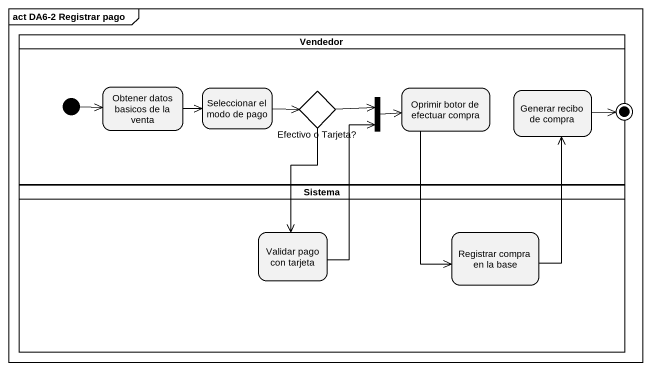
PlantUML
@startuml
mainframe act DA6-2 Registrar pago
hide empty description
state Vendedor <<partition>> {
  state "Obtener datos basicos de la venta" as Obtener_datos_basicos_de_la
  state "Seleccionar el modo de pago" as Seleccionar_el_modo_de_pago
  state "Efectivo o Tarjeta?" as Efectivo_o_Tarjeta <<choice>>
  state fork1 <<join>>
  state "Oprimir botor de efectuar compra" as Oprimir_botor_de_efectuar
  state "Generar recibo de compra" as Generar_recibo_de_compra
  [*] -right-> Obtener_datos_basicos_de_la
}
state final1 <<end>>
state Sistema <<partition>> {
  state "Validar pago con tarjeta" as Validar_pago_con_tarjeta
  state "Registrar compra en la base" as Registrar_compra_en_la_base
}
Obtener_datos_basicos_de_la -right-> Seleccionar_el_modo_de_pago
Seleccionar_el_modo_de_pago -right-> Efectivo_o_Tarjeta
Efectivo_o_Tarjeta -right-> fork1
Efectivo_o_Tarjeta --> Validar_pago_con_tarjeta
fork1 -right-> Oprimir_botor_de_efectuar
Oprimir_botor_de_efectuar --> Registrar_compra_en_la_base
Generar_recibo_de_compra -right-> final1
Validar_pago_con_tarjeta -up-> fork1
Registrar_compra_en_la_base -up-> Generar_recibo_de_compra
@enduml
